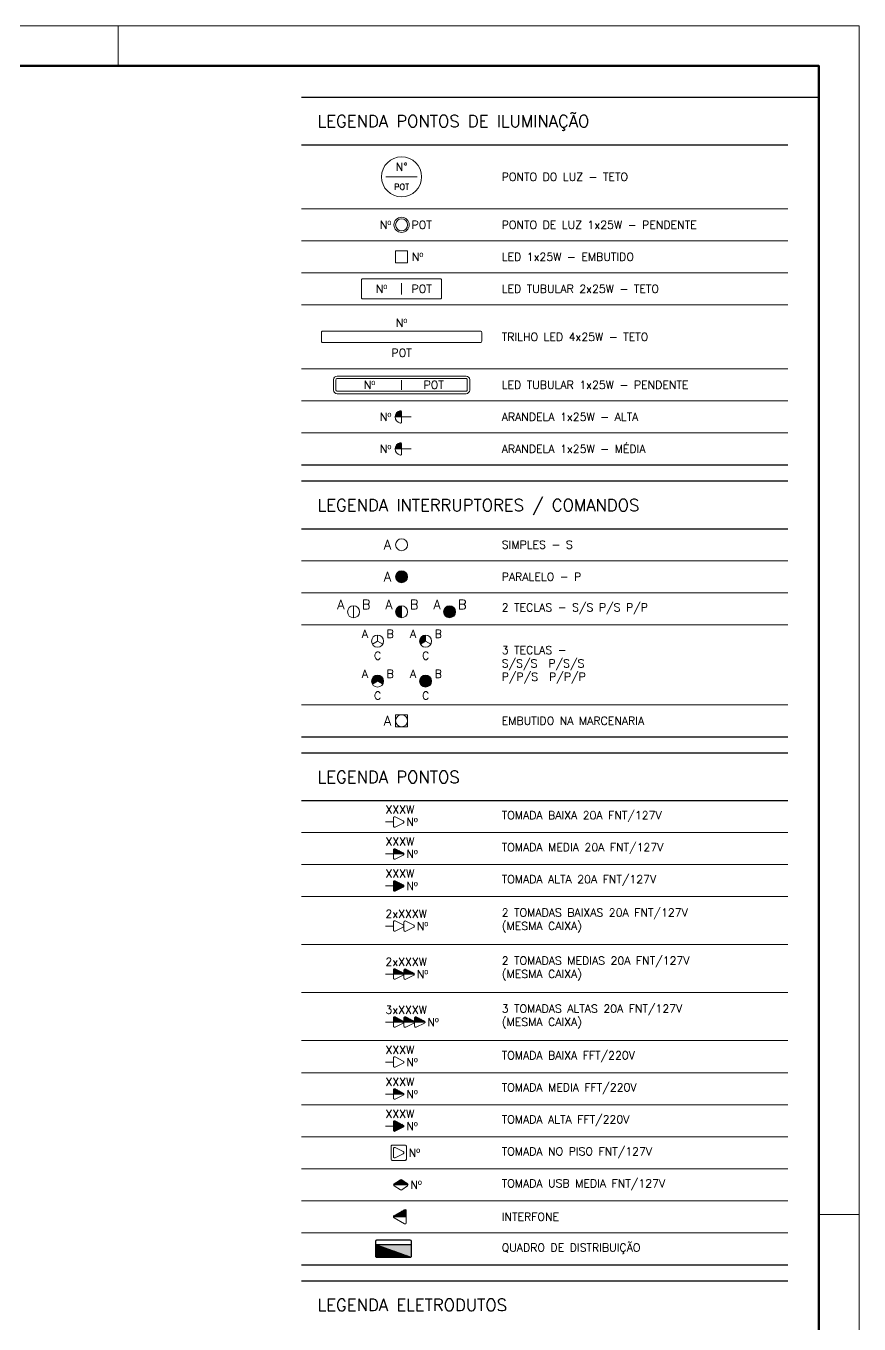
# Model space of a CAD drawing. Extents: x 0 to 175, y -16 to 63.
# Drawn here: x 31.65 to 42.05, y 13.48 to 29.7 of the extents above; entities that cross this region are included whole.
import ezdxf
from ezdxf.enums import TextEntityAlignment as Align

# ---------------------------------------------------------------- set-up
doc = ezdxf.new("R2010")
doc.units = 0
doc.header["$LTSCALE"] = 0.5
doc.header["$MEASUREMENT"] = 0
doc.layers.get('0').update_dxf_attribs({"linetype": 'CONTINUOUS'})
for name, color, linetype, lineweight in [('COT01', 1, 'CONTINUOUS', 9), ('ELE01 - INTER', 100, 'CONTINUOUS', 15), ('ELE01 - INTER TXT', 100, 'CONTINUOUS', 9), ('ELE01 - LAMP', 50, 'CONTINUOUS', 20), ('ELE01 - LAMP TXT', 100, 'CONTINUOUS', 15), ('ELE01 - Q.DISTR', 4, 'CONTINUOUS', 30), ('ELE01 - TOM 127V', 130, 'CONTINUOUS', 15), ('ELE01 - TOM 127V TXT', 130, 'CONTINUOUS', 15), ('ELE01 - TOM 220V', 242, 'CONTINUOUS', 15), ('ELE01 - TOM 220V TXT', 242, 'CONTINUOUS', 15), ('ELE01 - USB', 110, 'CONTINUOUS', 15), ('ELE02 - TELEFONE', 170, 'CONTINUOUS', 9), ('TXT01', 7, 'CONTINUOUS', 9), ('TXT02', 2, 'CONTINUOUS', 20), ('TXT05', 4, 'CONTINUOUS', 30)]:
    doc.layers.add(name, color=color, linetype=linetype, lineweight=lineweight)
doc.layers.add('ELE01 - INTER HATCH', color=100, linetype='CONTINUOUS', lineweight=15, transparency=0.45)
doc.layers.add('MARGEM', color=1, linetype='CONTINUOUS')
doc.styles.add('ROMANS', font='romans.shx')
doc.styles.add('SIMPLEX', font='SIMPLEX')
doc.styles.get("Standard").update_dxf_attribs({"font": 'romans.shx'})
pattern_1 = [(315, (-0.000575, 1e-19), (0.00662913, 0.00662913), [])]

# ---------------------------------------------------------------- blocks, each defined once
blk = doc.blocks.new('MAR-A1')
at = {"layer": 'MARGEM', "color": 2, "lineweight": 20}
for p, q in [((-17.5, 58.4), (-17.5, 57.4)), ((1, 28.7), (0, 28.7))]:
    blk.add_line(p, q, dxfattribs=at)
blk.add_lwpolyline([(-83.1, 58.4), (-83.1, -1), (1, -1), (1, 58.4)], close=True, dxfattribs=at)
at = {"layer": 'MARGEM', "color": 6, "lineweight": 50}
blk.add_lwpolyline([(-80.6, 0), (0, 0), (0, 57.4), (-80.6, 57.4)], close=True, dxfattribs=at)
blk = doc.blocks.new('*U30')
at = {"layer": 'ELE01 - LAMP'}
blk.add_line((-0.195, 0), (0.195, 0), dxfattribs=at)
blk.add_circle((0, 0), 0.25, dxfattribs=at)
at = {"layer": 'ELE01 - LAMP TXT', "style": 'ROMANS'}
for tag, height, p in [('X', 0.1, (0, 0.125)), ('Y', 0.075, (0, -0.125))]:
    blk.add_attdef(tag, text='', height=height, dxfattribs=at).set_placement(p, align=Align.MIDDLE)
blk = doc.blocks.new('*U136')
at = {"lineweight": 9}
h = blk.add_hatch(dxfattribs=at)
h.set_pattern_fill('ANSI31', color=0, scale=0.075, angle=-90)
h.set_pattern_definition(pattern_1)
h.paths.add_polyline_path([(0, -0.118), (-0.063, -0.118, 0.484596), (-0.077, -0.137, 0.349314), (0.001, -0.198)])
at = {"color": 0}
for q in [(0, 0), (0.001, -0.198)]:
    blk.add_line((0, -0.118), q, dxfattribs=at)
blk.add_lwpolyline([(0.063, -0.118), (-0.063, -0.118, 0.484596), (-0.077, -0.137, 0.789489), (0.077, -0.137, 0.484596)], format="xyb", close=True, dxfattribs=at)
blk = doc.blocks.new('*U134')
at = {"lineweight": 9}
h = blk.add_hatch(dxfattribs=at)
h.set_pattern_fill('ANSI31', color=0, scale=0.075, angle=-90)
h.set_pattern_definition(pattern_1)
h.paths.add_polyline_path([(0, -0.118), (-0.063, -0.118, 0.484596), (-0.077, -0.137, 0.349314), (0.001, -0.198)])
at = {"color": 0}
for q in [(0, 0), (0.001, -0.198)]:
    blk.add_line((0, -0.118), q, dxfattribs=at)
blk.add_lwpolyline([(0.063, -0.118), (-0.063, -0.118, 0.484596), (-0.077, -0.137, 0.789489), (0.077, -0.137, 0.484596)], format="xyb", close=True, dxfattribs=at)
blk = doc.blocks.new('*U162')
blk.add_lwpolyline([(0, 0), (0.101, 0)])
blk.add_lwpolyline([(0.123, 0.064), (0.224, 0.013, -0.618034), (0.224, -0.013), (0.123, -0.064, -0.557537), (0.101, -0.051), (0.101, 0.051, -0.557537)], format="xyb", close=True)
blk = doc.blocks.new('*U163')
at = {"lineweight": 9}
h = blk.add_hatch(dxfattribs=at)
h.set_pattern_fill('ANSI31', color=256, scale=0.075)
h.paths.add_polyline_path([(0.232, 0, -0.284079), (0.224, -0.013), (0.123, -0.064, -0.557537), (0.101, -0.051), (0.101, 0)])
blk.add_line((0.232, 0), (0.101, 0))
blk.add_lwpolyline([(0, 0), (0.101, 0)])
blk.add_lwpolyline([(0.123, 0.064), (0.224, 0.013, -0.618034), (0.224, -0.013), (0.123, -0.064, -0.557537), (0.101, -0.051), (0.101, 0.051, -0.557537)], format="xyb", close=True)
blk = doc.blocks.new('*U164')
at = {"lineweight": 9}
h = blk.add_hatch(dxfattribs=at)
h.set_pattern_fill('ANSI31', color=256, scale=0.075)
h.paths.add_polyline_path([(0.232, 0, 0.284079), (0.224, 0.013), (0.123, 0.064, 0.557537), (0.101, 0.051), (0.101, 0)])
h = blk.add_hatch(dxfattribs=at)
h.set_pattern_fill('ANSI31', color=256, scale=0.075)
h.paths.add_polyline_path([(0.232, 0, -0.284079), (0.224, -0.013), (0.123, -0.064, -0.557537), (0.101, -0.051), (0.101, 0)])
blk.add_lwpolyline([(0, 0), (0.101, 0)])
blk.add_lwpolyline([(0.123, 0.064), (0.224, 0.013, -0.618034), (0.224, -0.013), (0.123, -0.064, -0.557537), (0.101, -0.051), (0.101, 0.051, -0.557537)], format="xyb", close=True)
blk = doc.blocks.new('*U166')
blk.add_lwpolyline([(0.123, 0.064), (0.224, 0.013, -0.618034), (0.224, -0.013), (0.123, -0.064, -0.557537), (0.101, -0.051), (0.101, 0.051, -0.557537)], format="xyb", close=True)
blk = doc.blocks.new('*U165')
at = {"lineweight": 9}
h = blk.add_hatch(dxfattribs=at)
h.set_pattern_fill('ANSI31', color=256, scale=0.075)
h.paths.add_polyline_path([(0.232, 0, -0.284079), (0.224, -0.013), (0.123, -0.064, -0.557537), (0.101, -0.051), (0.101, 0)])
blk.add_line((0.232, 0), (0.101, 0))
blk.add_lwpolyline([(0.123, 0.064), (0.224, 0.013, -0.618034), (0.224, -0.013), (0.123, -0.064, -0.557537), (0.101, -0.051), (0.101, 0.051, -0.557537)], format="xyb", close=True)
blk = doc.blocks.new('*U167')
at = {"lineweight": 9}
h = blk.add_hatch(dxfattribs=at)
h.set_pattern_fill('ANSI31', color=256, scale=0.075)
h.paths.add_polyline_path([(0.232, 0, -0.284079), (0.224, -0.013), (0.123, -0.064, -0.557537), (0.101, -0.051), (0.101, 0)])
blk.add_line((0.232, 0), (0.101, 0))
blk.add_lwpolyline([(0.123, 0.064), (0.224, 0.013, -0.618034), (0.224, -0.013), (0.123, -0.064, -0.557537), (0.101, -0.051), (0.101, 0.051, -0.557537)], format="xyb", close=True)
blk = doc.blocks.new('*U168')
for points in [[(0.086, 0.096), (0.247, 0.096, -0.414214), (0.262, 0.081), (0.262, -0.081, -0.414214), (0.247, -0.096), (0.086, -0.096, -0.414214), (0.071, -0.081), (0.071, 0.081, -0.414214)], [(0.123, 0.064), (0.224, 0.013, -0.618034), (0.224, -0.013), (0.123, -0.064, -0.557537), (0.101, -0.051), (0.101, 0.051, -0.557537)]]:
    blk.add_lwpolyline(points, format="xyb", close=True)
blk = doc.blocks.new('ELE-INTERFONE')
at = {"layer": 'ELE02 - TELEFONE'}
h = blk.add_hatch(dxfattribs=at)
h.set_pattern_fill('ANSI31', color=256, scale=0.075, angle=90)
h.set_pattern_definition([(135, (-88.511439, -7.067447), (-0.0066291261, -0.0066291261), [])])
h.paths.add_polyline_path([(0, 0, 0.267949), (-0.008, 0.013), (-0.138, 0.088, 0.57735), (-0.16, 0.075), (-0.16, 0)])
blk.add_line((0, 0), (-0.16, 0), dxfattribs=at)
blk.add_lwpolyline([(-0.16, 0.075), (-0.16, -0.075, 0.57735), (-0.138, -0.088), (-0.008, -0.013, 0.57735), (-0.008, 0.013), (-0.138, 0.088, 0.57735)], format="xyb", close=True, dxfattribs=at)
blk = doc.blocks.new('*U174')
at = {"lineweight": 9}
h = blk.add_hatch(dxfattribs=at)
h.set_pattern_fill('ANSI31', color=256, scale=0.075)
h.paths.add_polyline_path([(0.104, 0, 0.255276), (0.11, -0.013), (0.188, -0.062, 0.303493), (0.205, -0.062), (0.276, -0.012, 0.243427), (0.283, 0)])
blk.add_line((0.104, 0), (0.283, 0))
blk.add_lwpolyline([(0.276, -0.012), (0.205, -0.062, -0.303493), (0.188, -0.062), (0.11, -0.013, -0.540791), (0.11, 0.013), (0.188, 0.064, -0.312436), (0.205, 0.064), (0.276, 0.012, -0.517521)], format="xyb", close=True)
blk = doc.blocks.new('ELE-Q.DISTRIBUIÇAO')
h = blk.add_hatch(color=7)
h.dxf.hatch_style = 1
h.paths.add_polyline_path([(-0.16, 0, 0.414214), (-0.175, -0.015), (-0.175, -0.157), (0.268, -0.002, 0.144115), (0.26, 0)])
at = {"lineweight": 9}
h = blk.add_hatch(dxfattribs=at)
h.set_pattern_fill('ANSI31', color=256, scale=0.075)
h.set_pattern_definition([(45, (1, 0), (-0.006629126, 0.006629126), [])])
h.paths.add_polyline_path([(-0.16, 0, 0.414214), (-0.175, -0.015), (-0.175, -0.157), (0.268, -0.002, 0.144115), (0.26, 0)])
h = blk.add_hatch(color=7)
h.dxf.hatch_style = 1
h.paths.add_polyline_path([(-0.175, -0.157), (0.275, -0.157), (0.275, -0.015, 0.254883), (0.268, -0.002)])
for q in [(0.268, -0.002), (0.275, -0.157)]:
    blk.add_line((-0.175, -0.157), q)
blk.add_lwpolyline([(-0.16, 0), (0.26, 0, -0.414214), (0.275, -0.015), (0.275, -0.196, -0.414214), (0.26, -0.211), (-0.16, -0.211, -0.414214), (-0.175, -0.196), (-0.175, -0.015, -0.414214)], format="xyb", close=True)

msp = doc.modelspace()

# ---------------------------------------------------------------- hatches: boundary and pattern name
at = {"layer": 'ELE01 - INTER HATCH'}
h = msp.add_hatch(color=256, dxfattribs=at)
h.dxf.hatch_style = 1
h.paths.add_polyline_path([(36.264, 22.8179, 1), (36.414, 22.8179, 1)])
h = msp.add_hatch(color=256, dxfattribs=at)
h.dxf.hatch_style = 1
h.paths.add_polyline_path([(36.339, 22.4549, 0.4142136), (36.264, 22.3799, 0.4142136), (36.339, 22.3049)])
h = msp.add_hatch(color=256, dxfattribs=at)
h.dxf.hatch_style = 1
h.paths.add_polyline_path([(36.939, 22.4549, 0.4142136), (36.864, 22.3799, 0.4142136), (36.939, 22.3049)])
h = msp.add_hatch(color=256, dxfattribs=at)
h.dxf.hatch_style = 1
h.paths.add_polyline_path([(36.939, 22.4549, -0.4142136), (37.014, 22.3799, -0.4142136), (36.939, 22.3049)])
h = msp.add_hatch(color=256, dxfattribs=at)
h.dxf.hatch_style = 1
h.paths.add_polyline_path([(36.639, 22.088, 0.4142136), (36.564, 22.013, 0.1316525), (36.574, 21.9755), (36.639, 22.013)])
h = msp.add_hatch(color=256, dxfattribs=at)
h.dxf.hatch_style = 1
h.paths.add_polyline_path([(36.039, 21.5887, 0.4142136), (35.964, 21.5137, 0.1316525), (35.974, 21.4762), (36.039, 21.5137)])
h = msp.add_hatch(color=256, dxfattribs=at)
h.dxf.hatch_style = 1
h.paths.add_polyline_path([(36.039, 21.5887), (36.039, 21.5137), (36.1039, 21.4762, 0.1316525), (36.114, 21.5137, 0.4142136)])
h = msp.add_hatch(color=256, dxfattribs=at)
h.dxf.hatch_style = 1
h.paths.add_polyline_path([(36.639, 21.5887, 0.4142136), (36.564, 21.5137, 0.1316525), (36.574, 21.4762), (36.639, 21.5137)])
h = msp.add_hatch(color=256, dxfattribs=at)
h.dxf.hatch_style = 1
h.paths.add_polyline_path([(36.639, 21.5887), (36.639, 21.5137), (36.7039, 21.4762, 0.1316525), (36.714, 21.5137, 0.4142136)])
h = msp.add_hatch(color=256, dxfattribs=at)
h.dxf.hatch_style = 1
h.paths.add_polyline_path([(36.574, 21.4762), (36.639, 21.5137), (36.7039, 21.4762, -0.1316525), (36.6765, 21.4487, -0.4142136)])

# ---------------------------------------------------------------- linework, layer by layer
msp.add_line((41.1621, 28.8121), (41.55, 28.8121))
at = {"layer": 'ELE01 - INTER'}
for p, q in [((35.739, 22.4549), (35.739, 22.3049)), ((36.339, 22.4549), (36.339, 22.3049)), ((36.939, 22.4549), (36.939, 22.3049)), ((36.039, 22.013), (36.039, 22.088)), ((36.639, 22.013), (36.639, 22.088)), ((36.039, 22.013), (35.974, 21.9755)), ((36.039, 22.013), (36.1039, 21.9755)), ((36.639, 22.013), (36.574, 21.9755)), ((36.639, 22.013), (36.7039, 21.9755)), ((36.039, 21.5137), (36.039, 21.5887)), ((36.639, 21.5137), (36.639, 21.5887)), ((36.039, 21.5137), (35.974, 21.4762)), ((36.039, 21.5137), (36.1039, 21.4762)), ((36.639, 21.5137), (36.574, 21.4762)), ((36.639, 21.5137), (36.7039, 21.4762))]:
    msp.add_line(p, q, dxfattribs=at)
msp.add_lwpolyline([(36.264, 21.0929), (36.414, 21.0929), (36.414, 20.9429), (36.264, 20.9429)], close=True, dxfattribs=at)
for centre in [(36.339, 23.2179), (36.339, 22.8179), (35.739, 22.3799), (36.339, 22.3799), (36.939, 22.3799), (36.039, 22.013), (36.639, 22.013), (36.039, 21.5137), (36.639, 21.5137), (36.339, 21.0179)]:
    msp.add_circle(centre, 0.075, dxfattribs=at)
at = {"layer": 'ELE01 - LAMP'}
for p, q in [((36.339, 26.485), (36.339, 26.345)), ((36.339, 25.275), (36.339, 25.155))]:
    msp.add_line(p, q, dxfattribs=at)
msp.add_lwpolyline([(36.414, 26.89), (36.414, 26.74), (36.264, 26.74), (36.264, 26.89)], close=True, dxfattribs=at)
for points in [[(35.854, 26.29), (36.824, 26.29, 0.4142136), (36.839, 26.305), (36.839, 26.525, 0.4142136), (36.824, 26.54), (35.854, 26.54, 0.4142136), (35.839, 26.525), (35.839, 26.305, 0.4142136)], [(35.354, 25.7443), (37.324, 25.7443, 0.4142136), (37.339, 25.7593), (37.339, 25.8707, 0.4142136), (37.324, 25.8857), (35.354, 25.8857, 0.4142136), (35.339, 25.8707), (35.339, 25.7593, 0.4142136)], [(35.534, 25.325), (37.144, 25.325, -0.4142136), (37.189, 25.28), (37.189, 25.15, -0.4142136), (37.144, 25.105), (35.534, 25.105, -0.4142136), (35.489, 25.15), (35.489, 25.28, -0.4142136)], [(35.534, 25.295), (37.144, 25.295, -0.4142136), (37.159, 25.28), (37.159, 25.15, -0.4142136), (37.144, 25.135), (35.534, 25.135, -0.4142136), (35.519, 25.15), (35.519, 25.28, -0.4142136)]]:
    msp.add_lwpolyline(points, format="xyb", close=True, dxfattribs=at)
for radius in [0.095, 0.075]:
    msp.add_circle((36.339, 27.215), radius, dxfattribs=at)
at = {"layer": 'TXT01'}
for p, q in [((35.089, 27.415), (41.1621, 27.415)), ((35.089, 27.015), (41.1621, 27.015)), ((35.089, 26.615), (41.1621, 26.615)), ((35.089, 26.215), (41.1621, 26.215)), ((35.089, 25.415), (41.1621, 25.415)), ((35.089, 25.015), (41.1621, 25.015)), ((35.089, 24.615), (41.1621, 24.615)), ((35.089, 23.0179), (41.1621, 23.0179)), ((35.089, 22.6179), (41.1621, 22.6179)), ((35.089, 22.2179), (41.1621, 22.2179)), ((35.089, 21.2179), (41.1621, 21.2179)), ((35.089, 19.6207), (41.1621, 19.6207)), ((35.089, 19.2207), (41.1621, 19.2207)), ((35.089, 18.8207), (41.1621, 18.8207)), ((35.089, 18.2207), (41.1621, 18.2207)), ((35.089, 17.6207), (41.1621, 17.6207)), ((35.089, 17.0207), (41.1621, 17.0207)), ((35.089, 16.6207), (41.1621, 16.6207)), ((35.089, 16.2207), (41.1621, 16.2207)), ((35.089, 15.8207), (41.1621, 15.8207)), ((35.089, 15.4207), (41.1621, 15.4207)), ((35.089, 15.0207), (41.1621, 15.0207)), ((35.089, 14.6207), (41.1621, 14.6207))]:
    msp.add_line(p, q, dxfattribs=at)
at = {"layer": 'TXT05'}
for p, q in [((35.089, 28.8121), (41.1621, 28.8121)), ((35.089, 28.215), (41.1621, 28.215)), ((35.089, 24.215), (41.1621, 24.215)), ((35.089, 24.015), (41.1621, 24.015)), ((35.089, 23.4179), (41.1621, 23.4179)), ((35.089, 20.8179), (41.1621, 20.8179)), ((35.089, 20.6179), (41.1621, 20.6179)), ((35.089, 20.0207), (41.1621, 20.0207)), ((35.089, 14.2207), (41.1621, 14.2207)), ((35.089, 14.0207), (41.1621, 14.0207))]:
    msp.add_line(p, q, dxfattribs=at)

# ---------------------------------------------------------------- block references
at = {"layer": 'COT01', "xscale": 0.5, "yscale": 0.5, "zscale": 0.5}
msp.add_blockref('MAR-A1', (41.55, 0.5), dxfattribs=at)
at = {"layer": 'ELE01 - LAMP'}
msp.add_blockref('*U30', (36.339, 27.815), dxfattribs=at).add_auto_attribs({'Y': 'POT', 'X': 'N°'})
at = {"layer": 'ELE01 - LAMP', "rotation": 270}
for name, p in [('*U134', (36.4572, 24.815)), ('*U136', (36.4572, 24.415))]:
    msp.add_blockref(name, p, dxfattribs=at)
at = {"layer": 'ELE01 - Q.DISTR', "xscale": -1, "rotation": 180}
msp.add_blockref('ELE-Q.DISTRIBUIÇAO', (36.1872, 14.315), dxfattribs=at)
at = {"layer": 'ELE01 - TOM 127V', "xscale": -1, "rotation": 180}
for name, p in [('*U162', (36.1363, 19.7533)), ('*U163', (36.1363, 19.3533)), ('*U164', (36.1363, 18.9533)), ('*U162', (36.1363, 18.4533)), ('*U166', (36.2677, 18.4514)), ('*U163', (36.1363, 17.8533)), ('*U165', (36.2677, 17.8514)), ('*U163', (36.1363, 17.2533)), ('*U167', (36.2678, 17.2533)), ('*U167', (36.3993, 17.2533)), ('*U168', (36.1363, 15.6207))]:
    msp.add_blockref(name, p, dxfattribs=at)
at = {"layer": 'ELE01 - TOM 220V', "xscale": -1, "rotation": 180}
for name, p in [('*U162', (36.1363, 16.7533)), ('*U163', (36.1363, 16.3533)), ('*U164', (36.1363, 15.9533))]:
    msp.add_blockref(name, p, dxfattribs=at)
at = {"layer": 'ELE01 - USB', "xscale": -1, "rotation": 180}
msp.add_blockref('*U174', (36.1363, 15.2207), dxfattribs=at)
at = {"layer": 'ELE02 - TELEFONE', "xscale": -1}
msp.add_blockref('ELE-INTERFONE', (36.2372, 14.8207), dxfattribs=at)

# ---------------------------------------------------------------- texts
at = {"layer": 'ELE01 - INTER TXT', "attachment_point": 5}
for s, insert, char_height in [('A', (36.164, 23.2179), 0.12), ('A', (36.164, 22.8179), 0.12), ('A', (35.5814, 22.4708), 0.12), ('B', (35.8965, 22.4708), 0.12), ('A', (36.1814, 22.4708), 0.12), ('B', (36.4965, 22.4708), 0.12), ('A', (36.7814, 22.4708), 0.12), ('B', (37.0965, 22.4708), 0.12), ('A', (35.8814, 22.1039), 0.1), ('B', (36.1965, 22.1039), 0.1), ('A', (36.4814, 22.1039), 0.1), ('B', (36.7965, 22.1039), 0.1), ('C', (36.039, 21.8311), 0.1), ('C', (36.639, 21.8311), 0.1), ('A', (35.8814, 21.6047), 0.1), ('B', (36.1965, 21.6047), 0.1), ('A', (36.4814, 21.6047), 0.1), ('B', (36.7965, 21.6047), 0.1), ('C', (36.039, 21.3318), 0.1), ('C', (36.639, 21.3318), 0.1), ('A', (36.164, 21.0179), 0.12)]:
    msp.add_mtext_dynamic_manual_height_columns(s, width=0.048591, gutter_width=12.5, heights=[0], dxfattribs=dict(at, insert=insert, char_height=char_height))
at = {"layer": 'ELE01 - LAMP TXT', "style": 'ROMANS'}
for s, p in [('Nº', (36.089, 26.415)), ('POT', (36.589, 26.415)), ('Nº', (35.939, 25.215)), ('POT', (36.739, 25.215))]:
    msp.add_text(s, height=0.1, dxfattribs=at).set_placement(p, align=Align.MIDDLE_CENTER)
at = {"layer": 'ELE01 - LAMP TXT', "char_height": 0.1, "attachment_point": 5, "style": 'ROMANS'}
for s, insert in [('Nº', (36.139, 27.215)), ('POT', (36.589, 27.215)), ('Nº', (36.539, 26.815)), ('Nº', (36.339, 25.99)), ('POT', (36.339, 25.6157)), ('Nº', (36.1397, 24.8149)), ('Nº', (36.1398, 24.4141))]:
    msp.add_mtext_dynamic_manual_height_columns(s, width=0.048591, gutter_width=12.5, heights=[0], dxfattribs=dict(at, insert=insert))
at = {"layer": 'ELE01 - TOM 127V TXT', "style": 'ROMANS'}
for s, p in [('XXXW', (36.1385, 19.8575)), ('XXXW', (36.1385, 19.4575)), ('XXXW', (36.1385, 19.0575)), ('2xXXXW', (36.1377, 18.5573)), ('2xXXXW', (36.1377, 17.9573)), ('3xXXXW', (36.1377, 17.3573))]:
    msp.add_text(s, height=0.1, dxfattribs=at).set_placement(p)
at = {"layer": 'ELE01 - TOM 127V TXT', "char_height": 0.1, "attachment_point": 5}
for insert in [(36.4694, 19.7533), (36.4694, 19.3533), (36.4694, 18.9533), (36.6001, 18.4531), (36.6001, 17.8531), (36.7316, 17.2531), (36.4986, 15.6205), (36.5198, 15.2207)]:
    msp.add_mtext_dynamic_manual_height_columns('Nº', width=0.048591, gutter_width=12.5, heights=[0], dxfattribs=dict(at, insert=insert))
at = {"layer": 'ELE01 - TOM 220V TXT', "style": 'ROMANS'}
for p in [(36.1385, 16.8575), (36.1385, 16.4575), (36.1385, 16.0575)]:
    msp.add_text('XXXW', height=0.1, dxfattribs=at).set_placement(p)
at = {"layer": 'ELE01 - TOM 220V TXT', "char_height": 0.1, "attachment_point": 5}
for insert in [(36.4694, 16.7533), (36.4694, 16.3533), (36.4694, 15.9533)]:
    msp.add_mtext_dynamic_manual_height_columns('Nº', width=0.048591, gutter_width=12.5, heights=[0], dxfattribs=dict(at, insert=insert))
at = {"layer": 'TXT02', "lineweight": 20, "char_height": 0.1, "width": 3.073089, "attachment_point": 4}
for s, insert in [('PONTO DO LUZ - TETO', (37.589, 27.815)), ('PONTO DE LUZ 1x25W - PENDENTE', (37.589, 27.215)), ('LED 1x25W - EMBUTIDO', (37.589, 26.815)), ('LED TUBULAR 2x25W - TETO', (37.589, 26.415)), ('LED TUBULAR 1x25W - PENDENTE', (37.589, 25.215)), ('ARANDELA 1x25W - ALTA', (37.589, 24.815)), ('ARANDELA 1x25W - MÉDIA', (37.589, 24.415)), ('SIMPLES - S', (37.589, 23.2179)), ('PARALELO - P', (37.589, 22.8179)), ('2 TECLAS - S/S P/S P/P', (37.589, 22.4179)), ('3 TECLAS - \\PS/S/S  P/S/S\\PP/P/S  P/P/P', (37.589, 21.7179)), ('EMBUTIDO NA MARCENARIA', (37.589, 21.0179)), ('TOMADA BAIXA 20A FNT/127V', (37.589, 19.8207)), ('TOMADA MEDIA 20A FNT/127V', (37.589, 19.4207)), ('TOMADA ALTA 20A FNT/127V', (37.589, 19.0207)), ('2 TOMADAS BAIXAS 20A FNT/127V\\P(MESMA CAIXA)', (37.589, 18.5207)), ('2 TOMADAS MEDIAS 20A FNT/127V\\P(MESMA CAIXA)', (37.589, 17.9207)), ('3 TOMADAS ALTAS 20A FNT/127V\\P(MESMA CAIXA)', (37.589, 17.3207)), ('TOMADA BAIXA FFT/220V', (37.589, 16.8207)), ('TOMADA MEDIA FFT/220V', (37.589, 16.4207)), ('TOMADA ALTA FFT/220V', (37.589, 16.0207)), ('TOMADA NO PISO FNT/127V', (37.589, 15.6207)), ('TOMADA USB MEDIA FNT/127V', (37.589, 15.2207)), ('INTERFONE', (37.589, 14.8207)), ('QUADRO DE DISTRIBUIÇÃO', (37.589, 14.4207))]:
    msp.add_mtext(s, dxfattribs=dict(at, insert=insert))
at = {"layer": 'TXT02', "insert": (37.589, 25.815), "char_height": 0.1, "width": 3.073089, "attachment_point": 4}
msp.add_mtext('TRILHO LED 4x25W - TETO', dxfattribs=at)
at = {"layer": 'TXT05', "style": 'SIMPLEX'}
for s, p in [('LEGENDA PONTOS DE ILUMINAÇÃO', (35.289, 28.4345)), ('LEGENDA INTERRUPTORES / COMANDOS', (35.289, 23.6374)), ('LEGENDA PONTOS', (35.289, 20.2403)), ('LEGENDA ELETRODUTOS', (35.289, 13.6432))]:
    msp.add_text(s, height=0.15, dxfattribs=at).set_placement(p)

doc.saveas('drawing.dxf')
